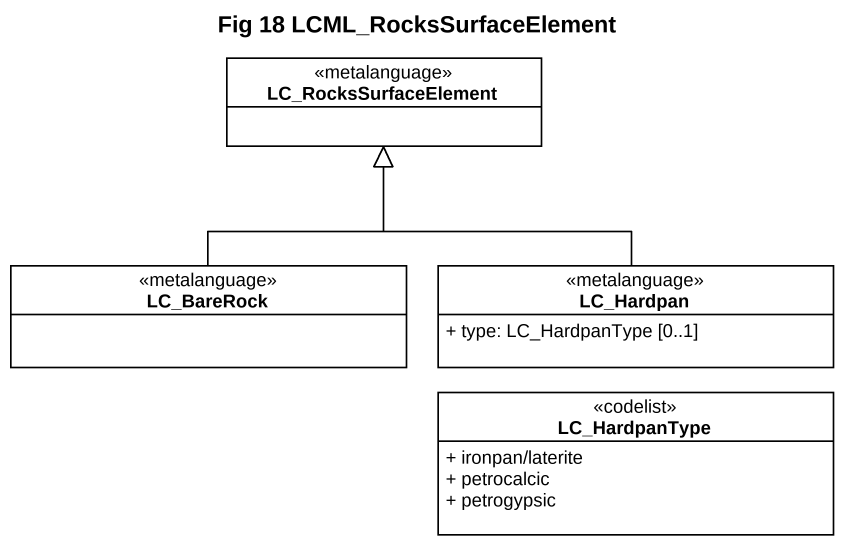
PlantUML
@startuml
title Fig 18 LCML_RocksSurfaceElement
hide circle
hide empty members
skinparam classAttributeIconSize 0
class LC_RocksSurfaceElement <<metalanguage>> #FFFFFF
class LC_BareRock <<metalanguage>> #FFFFFF
class LC_Hardpan <<metalanguage>> #FFFFFF {
  + type: LC_HardpanType [0..1]
}
class LC_HardpanType <<codelist>> #FFFFFF {
  + ironpan/laterite
  + petrocalcic
  + petrogypsic
}
LC_BareRock -up-|> LC_RocksSurfaceElement
LC_Hardpan -up-|> LC_RocksSurfaceElement
@enduml
